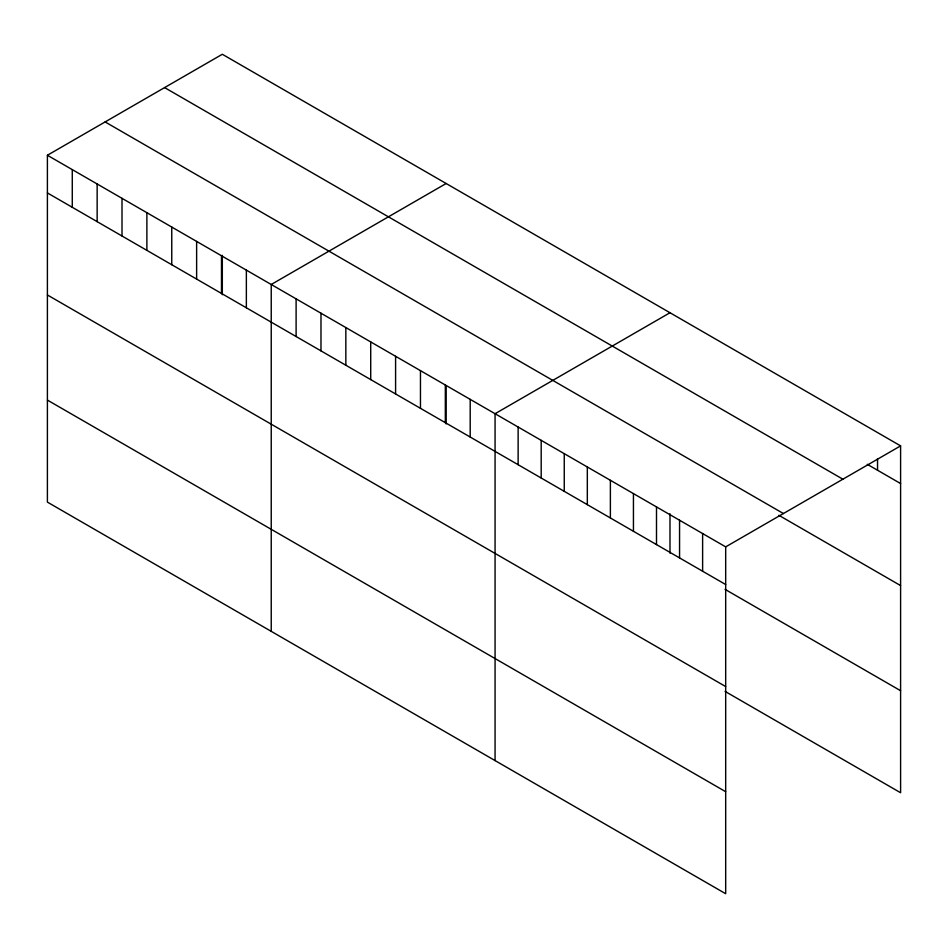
<?xml version="1.0" encoding="UTF-8"?>
<svg xmlns="http://www.w3.org/2000/svg" width="948" height="948" viewBox="0 0 948 948"><rect width="100%" height="100%" fill="white"/><g stroke="black" fill="none" stroke-linecap="round" stroke-linejoin="round"><path stroke-width="1.42" d="M47.4 155.259L725.682 546.866L725.682 893.727L47.4 502.12L47.4 155.259L222.318 54.273L900.6 445.88L900.6 792.741L725.078 691.4M446.153 183.497L271.235 284.483L271.235 631.356M669.987 312.733L495.069 413.719L495.069 760.58M725.682 546.866L900.6 445.88M867.29 464.319L900.6 483.551M164.597 87.595L842.879 479.202M105.121 121.937L783.404 513.532M778.889 515.309L900.6 585.591M47.4 192.93L725.682 584.537M725.078 589.372L900.6 690.713M47.4 294.97L725.682 686.565M47.4 400.092L725.682 791.699M877.54 458.642L877.54 470.244M702.622 533.546L702.622 571.229M679.562 520.227L679.562 557.91M669.987 513.769L669.987 553.182M656.502 506.919L656.502 544.59M633.442 493.6L633.442 531.283M610.382 480.292L610.382 517.964M587.322 466.973L587.322 504.656M564.25 453.654L564.25 491.337M541.19 440.346L541.19 478.017M518.129 427.027L518.129 464.71M470.196 399.357L470.196 437.028M446.153 385.99L446.153 423.957M445.323 384.995L445.323 422.678M420.462 370.644L420.462 408.315M395.589 356.282L395.589 393.953M370.715 341.92L370.715 379.603M345.842 327.558L345.842 365.241M320.981 313.207L320.981 350.879M296.108 298.845L296.108 336.516M246.362 270.133L246.362 307.804M222.318 255.308L222.318 294.721M221.488 255.77L221.488 293.442M196.627 241.408L196.627 279.091M171.754 227.046L171.754 264.729M146.881 212.696L146.881 250.367M122.008 198.333L122.008 236.005M97.146 183.971L97.146 221.654M72.273 169.609L72.273 207.292"/></g></svg>
